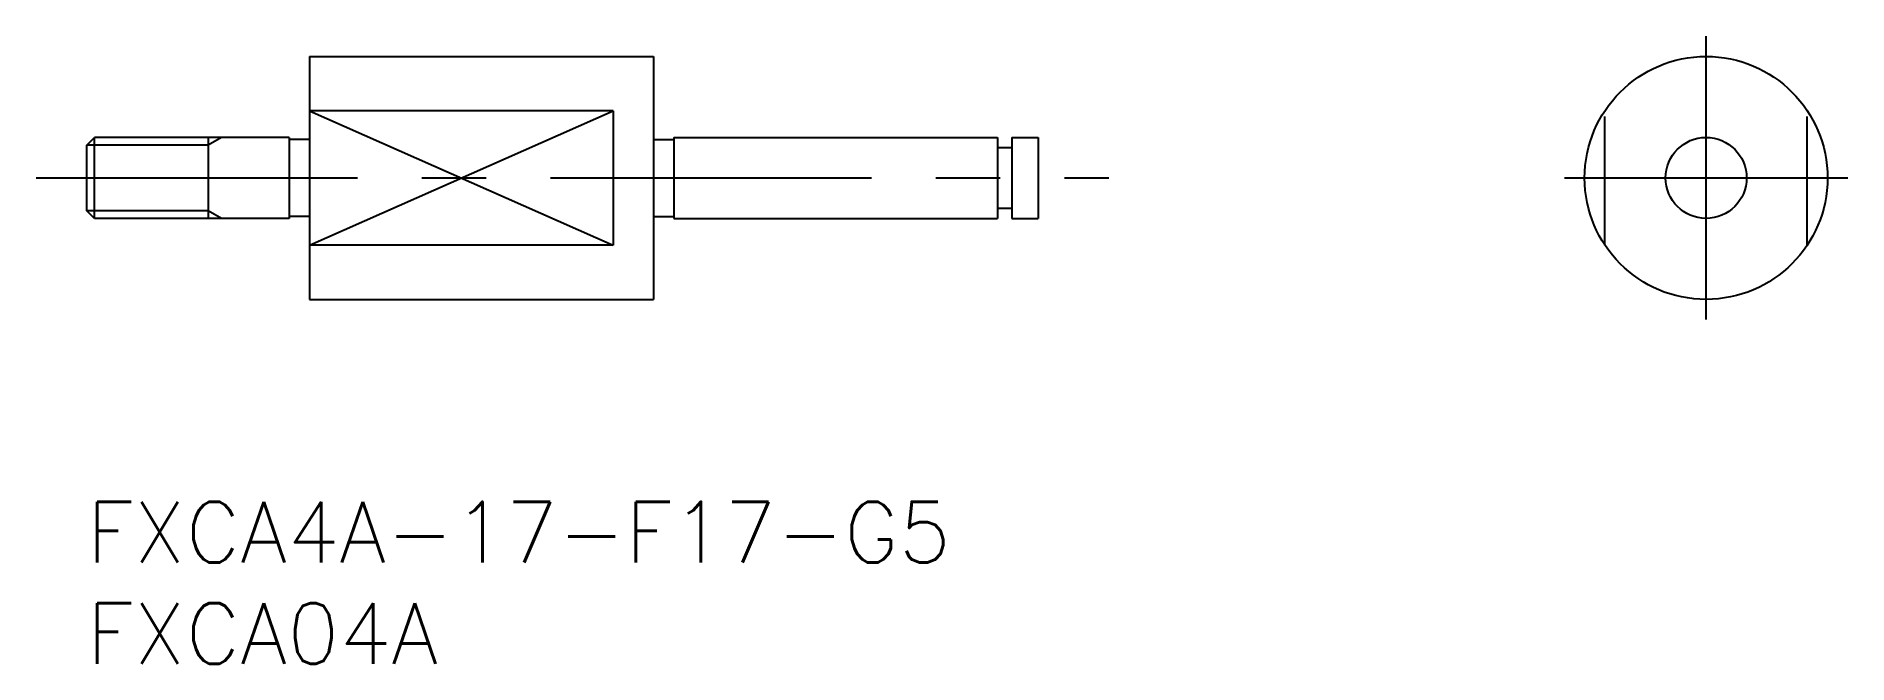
# Model space of a CAD drawing. Extents: x -2.5 to 87, y -8 to 23.
import ezdxf

# ---------------------------------------------------------------- set-up
doc = ezdxf.new("R2010")
doc.units = 0
doc.header["$LTSCALE"] = 0.5
doc.linetypes.add('CENTER', pattern=[50.8, 31.75, -6.35, 6.35, -6.35])
doc.linetypes.add('DASHED', pattern=[19.05, 12.7, -6.35])
for name, color, linetype in [('MSM_CENTER', 1, 'CENTER'), ('MSM_CONTINUOUS', 7, 'CONTINUOUS'), ('MSM_DASHED', 4, 'DASHED'), ('MSM_NARROW', 5, 'CONTINUOUS'), ('MSM_PART_NUMBER', 7, 'CONTINUOUS')]:
    doc.layers.add(name, color=color, linetype=linetype)
doc.styles.get("Standard").update_dxf_attribs({"font": 'txt.shx', "height": 3, "bigfont": 'bigfont.shx'})

# ---------------------------------------------------------------- blocks, each defined once
blk = doc.blocks.new('*U3')
at = {"layer": 'MSM_PART_NUMBER'}
blk.add_text('FXCA4A-17-F17-G5', height=3, dxfattribs=at).set_placement((0, -3))
blk = doc.blocks.new('*U4')
at = {"layer": 'MSM_PART_NUMBER'}
blk.add_text('FXCA04A', height=3, dxfattribs=at).set_placement((0, -8))

msp = doc.modelspace()

# ---------------------------------------------------------------- linework, layer by layer
at = {"layer": 'MSM_CENTER'}
for p, q in [((80, 9), (80, 23)), ((-2.5, 16), (50.5, 16)), ((73, 16), (87, 16))]:
    msp.add_line(p, q, dxfattribs=at)
at = {"layer": 'MSM_CONTINUOUS'}
for p, q in [((11, 22), (11, 10)), ((11, 22), (28, 22)), ((28, 22), (28, 10)), ((26, 19.317), (11, 19.317)), ((26, 19.317), (26, 12.683)), ((0, 17.621), (0.379, 18)), ((0.379, 14), (0.379, 18)), ((10, 18), (0.379, 18)), ((6, 18), (6, 14)), ((10, 18), (10, 14)), ((11, 17.9), (10, 17.9)), ((29, 18), (45, 18)), ((29, 18), (29, 14)), ((45, 18), (45, 14)), ((45.7, 18), (45.7, 14)), ((45.7, 18), (47, 18)), ((47, 18), (47, 14)), ((0, 14.379), (0, 17.621)), ((28, 17.9), (29, 17.9)), ((45, 17.5), (45.7, 17.5)), ((0.379, 14), (0, 14.379)), ((45, 14.5), (45.7, 14.5)), ((10, 14), (0.379, 14)), ((11, 14.1), (10, 14.1)), ((28, 14.1), (29, 14.1)), ((29, 14), (45, 14)), ((45.7, 14), (47, 14)), ((26, 12.683), (11, 12.683)), ((11, 10), (28, 10))]:
    msp.add_line(p, q, dxfattribs=at)
for radius in [6, 2]:
    msp.add_circle((80, 16), radius, dxfattribs=at)
at = {"layer": 'MSM_DASHED'}
for p, q in [((75, 12.683), (75, 19.317)), ((85, 12.683), (85, 19.317))]:
    msp.add_line(p, q, dxfattribs=at)
at = {"layer": 'MSM_NARROW'}
for p, q in [((11, 19.317), (26, 12.683)), ((11, 12.683), (26, 19.317)), ((6.656, 18), (6, 17.621)), ((6, 17.621), (0, 17.621)), ((6, 14.379), (0, 14.379)), ((6.656, 14), (6, 14.379))]:
    msp.add_line(p, q, dxfattribs=at)

# ---------------------------------------------------------------- block references
at = {"layer": 'MSM_CONTINUOUS'}
for name in ['*U3', '*U4']:
    msp.add_blockref(name, (0, 0), dxfattribs=at)

doc.saveas('drawing.dxf')
